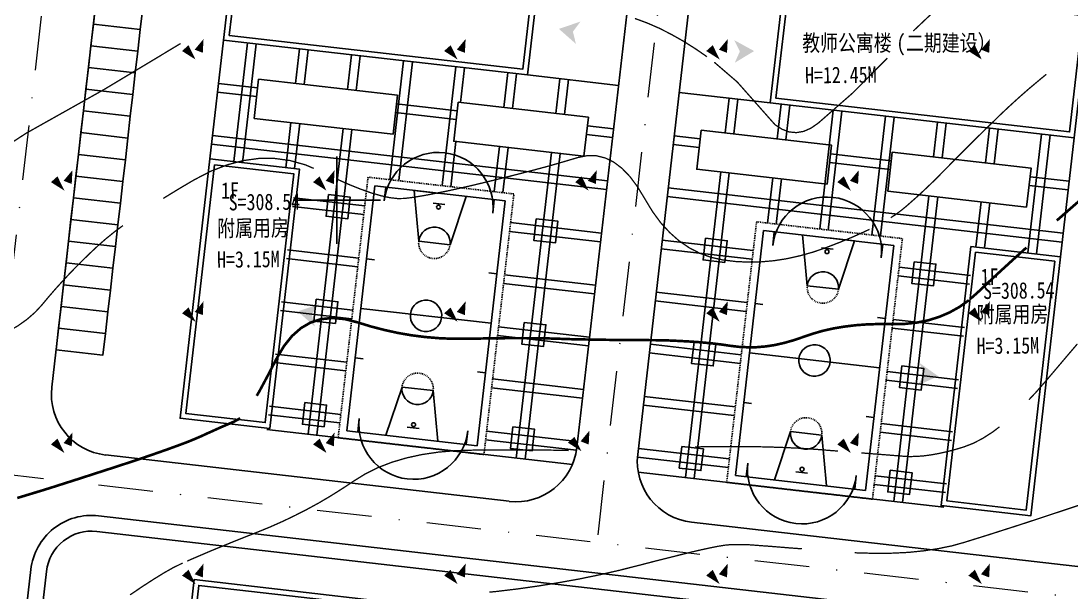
# Model space of a CAD drawing. Extents: x 496261 to 1768172, y 3738341 to 4579341.
# Drawn here: x 496763.9 to 496884, y 4379355.1 to 4379420.5 of the extents above; entities that cross this region are included whole.
import ezdxf

# ---------------------------------------------------------------- set-up
doc = ezdxf.new("R2010")
doc.units = 0
doc.header["$MEASUREMENT"] = 0
doc.linetypes.add('DASHDOT2', pattern=[0.5, 0.25, -0.125, 0, -0.125])
doc.linetypes.add('DASHED', pattern=[1.2, 0.8, -0.4])
doc.layers.get('0').update_dxf_attribs({"color": 8, "linetype": 'CONTINUOUS'})
for name, color, linetype in [('0-road', 33, 'CONTINUOUS'), ('2222', 7, 'CONTINUOUS'), ('DGX', 8, 'CONTINUOUS'), ('DMTZ', 8, 'CONTINUOUS'), ('pl-pudi01', 25, 'CONTINUOUS'), ('PUB_DIM', 3, 'CONTINUOUS'), ('PUB_TEXT', 7, 'CONTINUOUS'), ('TK', 8, 'CONTINUOUS'), ('WALL', 2, 'CONTINUOUS'), ('体育块', 117, 'CONTINUOUS'), ('停车位', 8, 'CONTINUOUS'), ('建筑轮廓', 2, 'CONTINUOUS'), ('车行道', 5, 'CONTINUOUS')]:
    doc.layers.add(name, color=color, linetype=linetype)
doc.layers.add('道路红线', color=1, linetype='CONTINUOUS', lineweight=0)
doc.styles.add('HT', font='simhei.ttf', dxfattribs={"width": 0.8})

# ---------------------------------------------------------------- blocks, each defined once
blk = doc.blocks.new('gc090')
for points in [[(1.07, 1.45, 0, 1, 0), (0.52, 0.05, 1, 1, 0)], [(-1.02, 0.41, 1, 0, 0), (0.15, -0.9, 0, 0, 0)]]:
    blk.add_lwpolyline(points, format="xyseb")
blk = doc.blocks.new('RTTTT')
at = {"layer": 'WALL', "ltscale": 10}
for points in [[(3779289, -5828479), (3756789, -5828479), (3756789, -5859079), (3779889, -5859079), (3779889, -5844079)], [(3824289, -5828479), (3847389, -5828479), (3847389, -5859079), (3824289, -5859079), (3824289, -5844079)], [(3779289, -5829079), (3757389, -5829079), (3757389, -5858479), (3779289, -5858479), (3779289, -5844079)], [(3824289, -5829079), (3846789, -5829079), (3846789, -5858479), (3824889, -5858479), (3824889, -5844079)]]:
    blk.add_lwpolyline(points, dxfattribs=at)
for points in [[(3779289, -5828479), (3824889, -5828479), (3824889, -5844079), (3779289, -5844079)], [(3779889, -5829079), (3824289, -5829079), (3824289, -5843479), (3779889, -5843479)]]:
    blk.add_lwpolyline(points, close=True, dxfattribs=at)
at = {"layer": 'WALL', "color": 6, "ltscale": 10}
blk.add_lwpolyline([(3794289, -5844079), (3794289, -5845379), (3809889, -5845379), (3809889, -5844079)], dxfattribs=at)
blk = doc.blocks.new('SSS')
at = {"layer": '体育块', "color": 8, "linetype": 'DASHED'}
for p, q in [((4171692, -5454047), (4167957, -5483814)), ((4188361, -5456139), (4171692, -5454047)), ((4184626, -5485905), (4188361, -5456139)), ((4184626, -5485905), (4167957, -5483814)), ((4167957, -5483814), (4184626, -5485905))]:
    blk.add_line(p, q, dxfattribs=at)
at = {"layer": '体育块', "color": 8, "linetype": 'ByBlock'}
for p, q in [((4172473, -5455052), (4168962, -5483033)), ((4187356, -5456920), (4172473, -5455052)), ((4179095, -5457092), (4180435, -5457260)), ((4183845, -5484900), (4187356, -5456920)), ((4180991, -5461866), (4177419, -5461417)), ((4172320, -5463499), (4171427, -5463387)), ((4186310, -5465254), (4185417, -5465142)), ((4185601, -5470910), (4170717, -5469042)), ((4170008, -5474698), (4170901, -5474810)), ((4183998, -5476453), (4184891, -5476565)), ((4178899, -5478535), (4175327, -5478087)), ((4168962, -5483033), (4183845, -5484900)), ((4175883, -5482692), (4177223, -5482860))]:
    blk.add_line(p, q, dxfattribs=at)
at = {"layer": '体育块', "color": 8}
for p, q in [((4173517, -5456770), (4173713, -5455208)), ((4179914, -5455986), (4176938, -5455612)), ((4176938, -5455612), (4177419, -5461417)), ((4182891, -5456359), (4180991, -5461866)), ((4185920, -5458327), (4186116, -5456764)), ((4173427, -5483593), (4175327, -5478087)), ((4179380, -5484340), (4178899, -5478535)), ((4170398, -5481625), (4170202, -5483188)), ((4182801, -5483182), (4182605, -5484745))]:
    blk.add_line(p, q, dxfattribs=at)
at = {"layer": '体育块', "color": 8, "linetype": 'ByBlock'}
for centre in [(4179718, -5457549), (4176600, -5482404)]:
    blk.add_circle(centre, 225, dxfattribs=at)
at = {"layer": '体育块', "color": 8}
for centre, start, end in [((4179718, -5457549), 172.84804, 352.84804), ((4176600, -5482404), 352.84804, 172.84804)]:
    blk.add_arc(centre, 6250, start, end, dxfattribs=at)
at = {"layer": '体育块', "color": 8, "linetype": 'DASHED'}
for centre, start, end in [((4179205, -5461641), 352.84804, 172.84804), ((4177113, -5478311), 172.84804, 352.84804)]:
    blk.add_arc(centre, 1800, start, end, dxfattribs=at)
at = {"layer": '体育块', "color": 8, "linetype": 'ByBlock'}
for centre, start, end in [((4179205, -5461641), 172.84804, 352.84804), ((4178159, -5469976), 82.84804, 262.84804), ((4178159, -5469976), 262.84804, 82.84804), ((4177113, -5478311), 352.84804, 172.84804)]:
    blk.add_arc(centre, 1800, start, end, dxfattribs=at)

msp = doc.modelspace()

# ---------------------------------------------------------------- hatches: boundary and pattern name
at = {"layer": 'PUB_DIM'}
for points in [[(496827.03, 4379419.28), (496827.89, 4379420.43), (496825.42, 4379419.6), (496827.37, 4379417.88)], [(496846.14, 4379417.03), (496845.55, 4379415.72), (496847.77, 4379417.06), (496845.49, 4379418.31)], [(496797.13, 4379386.95), (496797.99, 4379388.11), (496795.53, 4379387.28), (496797.48, 4379385.56)], [(496867.2, 4379380.03), (496866.47, 4379378.8), (496868.83, 4379379.88), (496866.71, 4379381.38)]]:
    msp.add_hatch(color=256, dxfattribs=at).paths.add_polyline_path(points)

# ---------------------------------------------------------------- linework, layer by layer
at = {"elevation": 1400.7}
for points in [[(496785.48, 4379404.72), (496787.04, 4379418.32)], [(496790.54, 4379409.36), (496791.05, 4379413.83), (496806.95, 4379412.01), (496806.44, 4379407.54), (496790.54, 4379409.36)], [(496828.81, 4379409.5), (496828.29, 4379405.03), (496813.39, 4379406.74), (496813.9, 4379411.21), (496828.81, 4379409.5)], [(496841.72, 4379408.02), (496841.21, 4379403.55), (496856.11, 4379401.84), (496856.62, 4379406.31), (496841.72, 4379408.02)], [(496884.4, 4379407.14), (496882.84, 4379393.54)], [(496878.96, 4379399.21), (496879.47, 4379403.68), (496863.58, 4379405.51), (496863.06, 4379401.04), (496878.96, 4379399.21)], [(496791.99, 4379373.78), (496826.97, 4379369.76)], [(496869.48, 4379364.88), (496834.5, 4379368.89)]]:
    msp.add_lwpolyline(points, dxfattribs=at)
at = {"color": 2, "elevation": 1393.21}
for points in [[(496785.48, 4379404.72), (496795.75, 4379403.54), (496792.35, 4379373.9), (496782.07, 4379375.07)], [(496786.01, 4379404.06), (496795.09, 4379403.01), (496791.82, 4379374.56), (496782.74, 4379375.6)], [(496872.57, 4379394.72), (496882.84, 4379393.54), (496879.43, 4379363.9), (496869.16, 4379365.08)], [(496873.09, 4379394.06), (496882.17, 4379393.02), (496878.91, 4379364.56), (496869.83, 4379365.6)]]:
    msp.add_lwpolyline(points, close=True, dxfattribs=at)
at = {"layer": '0-road', "color": 8, "linetype": 'Continuous', "ltscale": 5}
for points, elevation in [([(496789.77, 4379418.01), (496788.21, 4379404.41)], -2002.18), ([(496790.77, 4379417.89), (496789.2, 4379404.29)], -2002.18), ([(496795.73, 4379417.32), (496795.28, 4379413.35)], -2002.18), ([(496796.73, 4379417.21), (496796.27, 4379413.23)], -2002.16), ([(496801.69, 4379416.64), (496801.24, 4379412.66)], -2002.18), ([(496802.23, 4379412.55), (496802.69, 4379416.52)], 27732.31), ([(496807.65, 4379415.95), (496806.09, 4379402.35)], -2002.18), ([(496807.09, 4379402.24), (496808.65, 4379415.84)], 7315.04), ([(496813.62, 4379415.27), (496812.05, 4379401.67)], -2002.18), ([(496814.15, 4379411.18), (496814.61, 4379415.16)], 7315.04), ([(496819.58, 4379414.59), (496819.12, 4379410.61)], -2002.18), ([(496820.11, 4379410.5), (496820.57, 4379414.47)], 5484.16), ([(496825.54, 4379413.9), (496825.08, 4379409.93)], -2002.18), ([(496786.47, 4379413.35), (496790.94, 4379412.84)], 1400.7), ([(496826.07, 4379409.81), (496826.53, 4379413.79)], 5484.16), ([(496790.83, 4379411.85), (496786.35, 4379412.36)], 1400.7), ([(496844.45, 4379407.7), (496844.91, 4379411.68)], 5484.16), ([(496845.9, 4379411.56), (496845.45, 4379407.59)], -2002.18), ([(496806.83, 4379411.02), (496813.79, 4379410.22)], 1400.7), ([(496850.41, 4379407.02), (496850.87, 4379410.99)], 5484.16), ([(496851.86, 4379410.88), (496851.41, 4379406.91)], -2002.18), ([(496855.27, 4379396.71), (496856.83, 4379410.31)], 7315.04), ([(496813.68, 4379409.22), (496806.72, 4379410.02)], 1400.7), ([(496857.82, 4379410.19), (496856.26, 4379396.59)], -2002.18), ([(496861.23, 4379396.02), (496862.79, 4379409.62)], 7315.04), ([(496863.78, 4379409.51), (496862.22, 4379395.91)], -2002.18), ([(496794.76, 4379408.88), (496794.17, 4379403.72)], -2002.18), ([(496795.76, 4379408.76), (496795.16, 4379403.61)], -2002.16), ([(496800.72, 4379408.19), (496796.71, 4379373.23)], -2002.18), ([(496797.7, 4379373.12), (496801.72, 4379408.08)], 27732.31), ([(496828.69, 4379408.51), (496831.67, 4379408.16)], 1400.7), ([(496868.29, 4379404.97), (496868.75, 4379408.94)], 27732.31), ([(496869.74, 4379408.83), (496869.29, 4379404.85)], -2002.18), ([(496874.71, 4379408.26), (496874.26, 4379404.28)], -2002.16), ([(496875.71, 4379408.14), (496875.25, 4379404.17)], -2002.18), ([(496785.78, 4379407.39), (496830.99, 4379402.2)], 1400.7), ([(496813.05, 4379401.55), (496813.64, 4379406.71)], 7315.04), ([(496831.56, 4379407.17), (496828.58, 4379407.51)], 1400.7), ([(496838.63, 4379407.37), (496841.61, 4379407.02)], 1400.7), ([(496880.67, 4379407.57), (496879.11, 4379393.97)], -2002.18), ([(496881.67, 4379407.46), (496880.1, 4379393.86)], -2002.18), ([(496830.87, 4379401.21), (496785.67, 4379406.4)], 1400.7), ([(496818.61, 4379406.14), (496818.01, 4379400.98)], -2002.18), ([(496819.01, 4379400.87), (496819.6, 4379406.03)], 5484.16), ([(496824.57, 4379405.46), (496820.55, 4379370.5)], -2002.18), ([(496841.49, 4379406.03), (496838.51, 4379406.37)], 1400.7), ([(496821.55, 4379370.38), (496825.56, 4379405.34)], 5484.16), ([(496863.35, 4379403.52), (496856.39, 4379404.32)], 1400.7), ([(496856.51, 4379405.31), (496863.46, 4379404.51)], 1400.7), ([(496839.92, 4379368.27), (496843.94, 4379403.23)], 5484.16), ([(496844.93, 4379403.12), (496840.92, 4379368.16)], -2002.18), ([(496849.31, 4379397.39), (496849.9, 4379402.55)], 5484.16), ([(496850.89, 4379402.43), (496850.3, 4379397.28)], -2002.18), ([(496879.36, 4379402.69), (496883.83, 4379402.18)], 1400.7), ([(496837.94, 4379401.4), (496883.14, 4379396.22)], 1400.7), ([(496883.72, 4379401.18), (496879.24, 4379401.7)], 1400.7), ([(496795.03, 4379400.29), (496803.2, 4379399.35)], 1400.7), ([(496883.03, 4379395.22), (496837.83, 4379400.41)], 1400.7), ([(496863.77, 4379365.54), (496867.78, 4379400.5)], 27732.31), ([(496868.78, 4379400.38), (496864.76, 4379365.42)], -2002.18), ([(496873.74, 4379399.81), (496873.15, 4379394.66)], -2002.16), ([(496874.74, 4379399.7), (496874.14, 4379394.54)], -2002.18), ([(496803.09, 4379398.36), (496794.92, 4379399.3)], 1400.7), ([(496819.89, 4379397.44), (496830.3, 4379396.24)], 1400.7), ([(496830.19, 4379395.25), (496819.78, 4379396.44)], 1400.7), ([(496837.26, 4379395.44), (496847.67, 4379394.25)], 1400.7), ([(496794.35, 4379394.33), (496802.52, 4379393.39)], 1400.7), ([(496847.55, 4379393.26), (496837.14, 4379394.45)], 1400.7), ([(496802.4, 4379392.4), (496794.24, 4379393.34)], 1400.7), ([(496864.36, 4379392.33), (496872.53, 4379391.4)], 1400.7), ([(496819.21, 4379391.48), (496829.62, 4379390.28)], 1400.7), ([(496872.41, 4379390.4), (496864.25, 4379391.34)], 1400.7), ([(496829.5, 4379389.29), (496819.09, 4379390.48)], 1400.7), ([(496836.57, 4379389.48), (496846.98, 4379388.29)], 1400.7), ([(496793.67, 4379388.37), (496801.83, 4379387.43)], 1400.7), ([(496846.87, 4379387.29), (496836.46, 4379388.49)], 1400.7), ([(496801.72, 4379386.44), (496793.55, 4379387.38)], 1400.7), ([(496863.68, 4379386.37), (496871.84, 4379385.43)], 1400.7), ([(496818.52, 4379385.52), (496828.93, 4379384.32)], 1400.7), ([(496871.73, 4379384.44), (496863.56, 4379385.38)], 1400.7), ([(496828.82, 4379383.33), (496818.41, 4379384.52)], 1400.7), ([(496835.89, 4379383.52), (496846.3, 4379382.33)], 1400.7), ([(496801.03, 4379380.48), (496792.87, 4379381.42)], 1400.7), ([(496792.98, 4379382.41), (496801.15, 4379381.47)], 1400.7), ([(496846.19, 4379381.33), (496835.77, 4379382.53)], 1400.7), ([(496862.99, 4379380.41), (496871.16, 4379379.47)], 1400.7), ([(496817.84, 4379379.56), (496828.25, 4379378.36)], 1400.7), ([(496871.04, 4379378.48), (496862.88, 4379379.42)], 1400.7), ([(496828.14, 4379377.37), (496817.72, 4379378.56)], 1400.7), ([(496835.2, 4379377.56), (496845.62, 4379376.37)], 1400.7), ([(496800.35, 4379374.52), (496792.18, 4379375.45)], 1400.7), ([(496792.3, 4379376.45), (496800.46, 4379375.51)], 1400.7), ([(496845.5, 4379375.37), (496835.09, 4379376.57)], 1400.7), ([(496862.31, 4379374.45), (496870.47, 4379373.51)], 1400.7), ([(496817.15, 4379373.59), (496827.57, 4379372.4)], 1400.7), ([(496870.36, 4379372.52), (496862.19, 4379373.46)], 1400.7), ([(496827.44, 4379371.41), (496817.04, 4379372.6)], 1400.7), ([(496844.82, 4379369.41), (496834.41, 4379370.61)], 1400.7), ([(496834.52, 4379371.6), (496844.93, 4379370.41)], 1400.7), ([(496861.62, 4379368.49), (496869.79, 4379367.55)], 1400.7), ([(496869.67, 4379366.56), (496861.51, 4379367.5)], 1400.7)]:
    msp.add_lwpolyline(points, dxfattribs=dict(at, elevation=elevation))
at = {"layer": '2222', "color": 8, "flags": 128}
for points in [[(496799.05, 4379400.64), (496801.53, 4379400.35), (496801.25, 4379397.87), (496798.77, 4379398.16)], [(496822.83, 4379397.88), (496825.31, 4379397.6), (496825.03, 4379395.11), (496822.54, 4379395.4)], [(496842.21, 4379395.66), (496844.7, 4379395.37), (496844.41, 4379392.89), (496841.93, 4379393.18)], [(496866.08, 4379392.97), (496868.57, 4379392.69), (496868.28, 4379390.2), (496865.8, 4379390.49)], [(496797.65, 4379388.67), (496800.13, 4379388.38), (496799.85, 4379385.9), (496797.36, 4379386.18)], [(496821.46, 4379386.03), (496823.94, 4379385.75), (496823.66, 4379383.26), (496821.18, 4379383.55)], [(496840.89, 4379383.82), (496843.37, 4379383.53), (496843.09, 4379381.05), (496840.6, 4379381.33)], [(496864.69, 4379381.06), (496867.18, 4379380.77), (496866.89, 4379378.29), (496864.41, 4379378.57)], [(496796.35, 4379376.86), (496798.84, 4379376.57), (496798.55, 4379374.09), (496796.07, 4379374.37)], [(496820.16, 4379374.09), (496822.64, 4379373.81), (496822.36, 4379371.33), (496819.87, 4379371.61)], [(496839.48, 4379371.85), (496841.96, 4379371.56), (496841.68, 4379369.08), (496839.19, 4379369.37)], [(496863.35, 4379369.11), (496865.84, 4379368.83), (496865.55, 4379366.34), (496863.07, 4379366.63)]]:
    msp.add_lwpolyline(points, close=True, dxfattribs=at)
at = {"layer": 'DGX', "color": 8, "linetype": 'Continuous'}
for points, const_width, elevation in [([(496865.98, 4379419.35), (496870.27, 4379423.41), (496879.65, 4379430.86), (496881.28, 4379432.5), (496882.68, 4379434.37)], 0.15, 1408.5), ([(496834.12, 4379420.79), (496835.48, 4379420.29), (496836.87, 4379419.69), (496838.27, 4379418.98), (496839.69, 4379418.18), (496841.07, 4379417.31), (496842.36, 4379416.42)], 0.15, 1408.5), ([(496756.82, 4379402.37), (496761.09, 4379405.48), (496764.48, 4379407.68), (496773.43, 4379412.7), (496782.12, 4379417.92)], 0.15, 1408.5), ([(496843.21, 4379415.78), (496845.83, 4379413.53), (496850.15, 4379408.65), (496850.96, 4379408.12), (496851.78, 4379407.81), (496852.6, 4379407.73), (496853.43, 4379407.87), (496854.27, 4379408.24), (496855.12, 4379408.83), (496859.04, 4379412.26), (496863.02, 4379416.25)], 0.15, 1408.5), ([(496863.41, 4379398), (496864.02, 4379398.4), (496864.66, 4379398.88), (496865.24, 4379399.36), (496865.82, 4379399.87), (496866.42, 4379400.4), (496867.03, 4379400.96), (496867.64, 4379401.54), (496868.27, 4379402.14), (496868.9, 4379402.77), (496869.54, 4379403.42), (496870.21, 4379404.1), (496870.91, 4379404.81), (496871.65, 4379405.55), (496872.43, 4379406.33), (496873.25, 4379407.14), (496874.1, 4379407.98), (496875, 4379408.85), (496875.93, 4379409.76), (496876.94, 4379410.71), (496878.06, 4379411.73), (496879.28, 4379412.8), (496880.62, 4379413.92), (496881.21, 4379414.4)], 0.15, 1408), ([(496780.14, 4379400.2), (496780.15, 4379400.21), (496781.86, 4379401.26), (496783.69, 4379402.34), (496785.57, 4379403.31), (496787.44, 4379404.04), (496789.27, 4379404.53), (496791.09, 4379404.78), (496792.88, 4379404.78), (496794.65, 4379404.54), (496796.39, 4379404.05), (496797.36, 4379403.64)], 0.15, 1408), ([(496800.05, 4379402.4), (496801.28, 4379401.85), (496802.67, 4379401.29), (496803.93, 4379400.84), (496805.07, 4379400.51), (496806.08, 4379400.29), (496806.96, 4379400.19), (496807.71, 4379400.2), (496808.46, 4379400.29), (496809.32, 4379400.42), (496810.29, 4379400.59), (496811.38, 4379400.8), (496812.58, 4379401.04), (496813.89, 4379401.33), (496815.32, 4379401.65), (496816.86, 4379402.02), (496818.42, 4379402.4), (496819.92, 4379402.77), (496821.36, 4379403.14), (496822.73, 4379403.5), (496824.04, 4379403.85), (496825.29, 4379404.2), (496826.47, 4379404.55), (496827.59, 4379404.88), (496828.66, 4379405.1), (496829.7, 4379405.09), (496830.71, 4379404.84), (496831.69, 4379404.37), (496832.63, 4379403.66), (496833.54, 4379402.72), (496834.42, 4379401.54), (496835.27, 4379400.14), (496836.14, 4379398.7), (496837.08, 4379397.42), (496838.1, 4379396.31), (496839.18, 4379395.35), (496840.34, 4379394.56), (496841.56, 4379393.93), (496842.86, 4379393.46), (496844.24, 4379393.16), (496845.65, 4379392.99), (496847.09, 4379392.92), (496848.54, 4379392.95), (496850.02, 4379393.08), (496851.51, 4379393.31), (496853.03, 4379393.65), (496854.56, 4379394.08), (496856.11, 4379394.62), (496857.61, 4379395.2), (496858.99, 4379395.77), (496860.24, 4379396.33), (496860.97, 4379396.67)], 0.15, 1408), ([(496882.41, 4379397.68), (496883.19, 4379398.36), (496885.1, 4379400.03), (496886.94, 4379401.64), (496887.36, 4379402.01)], 0.3, 1407.5), ([(496757.23, 4379383.13), (496758.09, 4379383.34), (496759.63, 4379383.82), (496761.04, 4379384.36), (496762.33, 4379384.96), (496763.5, 4379385.63), (496764.54, 4379386.37), (496765.46, 4379387.17), (496766.26, 4379388.03), (496767, 4379388.92), (496767.76, 4379389.8), (496768.54, 4379390.66), (496769.33, 4379391.51), (496770.14, 4379392.35), (496770.96, 4379393.17), (496771.8, 4379393.98), (496772.65, 4379394.78), (496773.58, 4379395.59), (496774.63, 4379396.44), (496775.53, 4379397.1)], 0.15, 1408), ([(496872.54, 4379388.73), (496873.33, 4379389.43), (496874.37, 4379390.41), (496875.53, 4379391.49), (496876.82, 4379392.67), (496878.23, 4379393.95), (496878.93, 4379394.58)], 0.3, 1407.5), ([(496790.84, 4379377.63), (496791.12, 4379378.11), (496791.71, 4379379.2), (496792.38, 4379380.47), (496793.13, 4379381.92), (496793.96, 4379383.32), (496794.88, 4379384.47), (496795.9, 4379385.37), (496797, 4379386.01), (496798.21, 4379386.4), (496799.5, 4379386.53), (496800.89, 4379386.41), (496802.38, 4379386.03), (496803.91, 4379385.56), (496805.45, 4379385.16), (496807, 4379384.82), (496808.56, 4379384.55), (496810.13, 4379384.35), (496811.7, 4379384.22), (496813.28, 4379384.15), (496814.87, 4379384.15), (496816.43, 4379384.18), (496817.91, 4379384.21), (496819.32, 4379384.22), (496820.66, 4379384.22), (496821.92, 4379384.22), (496823.12, 4379384.21), (496824.23, 4379384.19), (496825.28, 4379384.16), (496826.32, 4379384.12), (496827.41, 4379384.09), (496828.56, 4379384.07), (496829.77, 4379384.05), (496831.04, 4379384.03), (496832.36, 4379384.02), (496833.74, 4379384.01), (496835.17, 4379384), (496836.61, 4379383.99), (496837.98, 4379383.96), (496839.3, 4379383.9), (496840.56, 4379383.83), (496841.77, 4379383.74), (496842.91, 4379383.63), (496844, 4379383.5), (496845.03, 4379383.35), (496846.03, 4379383.23), (496847.05, 4379383.18), (496848.07, 4379383.19), (496849.11, 4379383.28), (496850.15, 4379383.44), (496851.21, 4379383.68), (496852.28, 4379383.98), (496853.36, 4379384.35), (496854.47, 4379384.73), (496855.62, 4379385.06), (496856.82, 4379385.33), (496858.07, 4379385.54), (496859.37, 4379385.7), (496860.72, 4379385.8), (496862.12, 4379385.84), (496863.56, 4379385.83), (496864.99, 4379385.85), (496866.37, 4379386), (496867.68, 4379386.26), (496868.93, 4379386.65), (496870.13, 4379387.16), (496871.26, 4379387.79), (496872.33, 4379388.55), (496872.36, 4379388.58)], 0.3, 1407.5), ([(496879.22, 4379377.18), (496879.97, 4379377.97), (496881.31, 4379379.5), (496882.6, 4379381.02), (496883.75, 4379382.38), (496884.77, 4379383.57)], 0.15, 1407), ([(496763.43, 4379365.94), (496764.19, 4379366.17), (496765.11, 4379366.45), (496766.2, 4379366.78), (496767.45, 4379367.17), (496768.86, 4379367.62), (496770.43, 4379368.12), (496772.16, 4379368.68), (496774.05, 4379369.29), (496775.95, 4379369.91), (496777.67, 4379370.48), (496779.24, 4379371.02), (496780.64, 4379371.51), (496781.87, 4379371.96), (496782.94, 4379372.36), (496783.84, 4379372.73), (496784.58, 4379373.05), (496785.2, 4379373.34), (496785.77, 4379373.59), (496786.27, 4379373.82), (496786.71, 4379374.02), (496787.09, 4379374.18), (496787.41, 4379374.32), (496787.66, 4379374.43), (496787.86, 4379374.51), (496788.02, 4379374.58), (496788.19, 4379374.65), (496788.36, 4379374.74), (496788.54, 4379374.83), (496788.71, 4379374.93), (496788.89, 4379375.04), (496788.94, 4379375.07)], 0.3, 1407.5), ([(496860.05, 4379371.1), (496861.12, 4379371.01), (496862.29, 4379370.92), (496863.32, 4379370.84), (496864.21, 4379370.77), (496864.95, 4379370.71), (496865.65, 4379370.68), (496866.4, 4379370.7), (496867.18, 4379370.76), (496868.01, 4379370.87), (496868.89, 4379371.03), (496869.8, 4379371.23), (496870.77, 4379371.48), (496871.77, 4379371.78), (496872.81, 4379372.18), (496873.9, 4379372.74), (496875.03, 4379373.46), (496875.85, 4379374.08)], 0.15, 1407), ([(496841.02, 4379371.78), (496842.83, 4379371.82), (496845.07, 4379371.83), (496847.22, 4379371.82), (496849.3, 4379371.78), (496851.3, 4379371.71), (496853.22, 4379371.62), (496855.05, 4379371.49), (496856.78, 4379371.35), (496857.36, 4379371.31)], 0.15, 1407), ([(496782.89, 4379358.73), (496783.74, 4379359.1), (496784.72, 4379359.52), (496785.78, 4379359.97), (496786.94, 4379360.44), (496788.18, 4379360.95), (496789.51, 4379361.48), (496790.93, 4379362.04), (496792.38, 4379362.63), (496793.82, 4379363.27), (496795.22, 4379363.94), (496796.61, 4379364.65), (496797.97, 4379365.39), (496799.31, 4379366.18), (496800.63, 4379367.01), (496801.93, 4379367.87), (496803.27, 4379368.7), (496804.72, 4379369.42), (496806.28, 4379370.02), (496807.96, 4379370.52), (496809.75, 4379370.91), (496811.65, 4379371.19), (496813.67, 4379371.36), (496815.79, 4379371.42), (496817.86, 4379371.42), (496819.71, 4379371.43), (496821.33, 4379371.43), (496822.72, 4379371.42), (496823.89, 4379371.42), (496824.83, 4379371.41), (496825.55, 4379371.4), (496826.04, 4379371.39), (496826.41, 4379371.38), (496826.54, 4379371.37)], 0.15, 1407), ([(496859.28, 4379359.68), (496859.61, 4379359.66), (496861.65, 4379359.61), (496863.59, 4379359.63), (496865.44, 4379359.72), (496867.19, 4379359.9), (496868.85, 4379360.15), (496870.41, 4379360.47), (496871.87, 4379360.88), (496873.28, 4379361.32), (496874.66, 4379361.75), (496876.03, 4379362.19), (496877.38, 4379362.62), (496878.71, 4379363.05), (496880.02, 4379363.48), (496881.32, 4379363.91), (496882.59, 4379364.33), (496883.8, 4379364.73), (496884.88, 4379365.09)], 0.15, 1406.5), ([(496817.46, 4379355.17), (496818.28, 4379355.25), (496820.7, 4379355.54), (496823.09, 4379355.88), (496825.44, 4379356.26), (496827.76, 4379356.68), (496830.05, 4379357.15), (496832.3, 4379357.66), (496834.52, 4379358.22), (496836.6, 4379358.76), (496838.47, 4379359.23), (496840.1, 4379359.64), (496841.51, 4379359.97), (496842.7, 4379360.23), (496843.66, 4379360.42), (496844.4, 4379360.54), (496844.91, 4379360.59), (496845.3, 4379360.6), (496845.68, 4379360.61), (496846.04, 4379360.62), (496846.39, 4379360.61), (496846.72, 4379360.61), (496847.03, 4379360.6), (496847.33, 4379360.58), (496847.61, 4379360.56), (496848.01, 4379360.53), (496848.64, 4379360.48), (496849.52, 4379360.42), (496850.63, 4379360.33), (496851.98, 4379360.22), (496853.23, 4379360.13)], 0.15, 1406.5), ([(496776.34, 4379354.86), (496777.79, 4379355.84), (496779.09, 4379356.68), (496780.23, 4379357.38), (496781.22, 4379357.94), (496782.05, 4379358.35), (496782.36, 4379358.5)], 0.15, 1407)]:
    msp.add_lwpolyline(points, dxfattribs=dict(at, const_width=const_width, elevation=elevation))
at = {"layer": 'pl-pudi01'}
for p, q in [((496821.83, 4379414.33, 1400.7), (496832.24, 4379413.13, 1400.7)), ((496849.61, 4379411.14, 1400.7), (496839.2, 4379412.33, 1400.7))]:
    msp.add_line(p, q, dxfattribs=at)
at = {"layer": 'TK', "color": 8, "linetype": 'Continuous'}
for p, q in [((496800, 4379395), (496800, 4379405)), ((496795, 4379400), (496805, 4379400))]:
    msp.add_line(p, q, dxfattribs=at)
at = {"layer": '停车位', "color": 8, "elevation": 1400.7}
for points in [[(496777.8, 4379422.01), (496772.43, 4379422.63), (496772.15, 4379420.15), (496777.51, 4379419.53)], [(496777.51, 4379419.53), (496772.15, 4379420.15), (496771.86, 4379417.66), (496777.23, 4379417.05)], [(496777.51, 4379419.53), (496772.15, 4379420.15), (496771.86, 4379417.66), (496777.23, 4379417.05)], [(496777.23, 4379417.05), (496771.86, 4379417.66), (496771.58, 4379415.18), (496776.94, 4379414.56)], [(496776.94, 4379414.56), (496771.58, 4379415.18), (496771.29, 4379412.7), (496776.66, 4379412.08)], [(496776.66, 4379412.08), (496771.29, 4379412.7), (496771.01, 4379410.21), (496776.37, 4379409.6)], [(496776.37, 4379409.6), (496771.01, 4379410.21), (496770.72, 4379407.73), (496776.09, 4379407.11)], [(496776.09, 4379407.11), (496770.72, 4379407.73), (496770.44, 4379405.24), (496775.8, 4379404.63)], [(496776.09, 4379407.11), (496770.72, 4379407.73), (496770.44, 4379405.24), (496775.8, 4379404.63)], [(496775.8, 4379404.63), (496770.44, 4379405.24), (496770.15, 4379402.76), (496775.52, 4379402.14)], [(496775.52, 4379402.14), (496770.15, 4379402.76), (496769.87, 4379400.28), (496775.23, 4379399.66)], [(496775.23, 4379399.66), (496769.87, 4379400.28), (496769.58, 4379397.79), (496774.95, 4379397.18)], [(496774.95, 4379397.18), (496769.58, 4379397.79), (496769.3, 4379395.31), (496774.66, 4379394.69)], [(496774.66, 4379394.69), (496769.3, 4379395.31), (496769.01, 4379392.83), (496774.38, 4379392.21)], [(496774.66, 4379394.69), (496769.3, 4379395.31), (496769.01, 4379392.83), (496774.38, 4379392.21)], [(496774.38, 4379392.21), (496769.01, 4379392.83), (496768.73, 4379390.34), (496774.09, 4379389.73)], [(496774.09, 4379389.73), (496768.73, 4379390.34), (496768.44, 4379387.86), (496773.81, 4379387.24)], [(496773.81, 4379387.24), (496768.44, 4379387.86), (496768.16, 4379385.37), (496773.52, 4379384.76)], [(496773.81, 4379387.24), (496768.44, 4379387.86), (496768.16, 4379385.37), (496773.52, 4379384.76)], [(496773.52, 4379384.76), (496768.16, 4379385.37), (496767.87, 4379382.89), (496773.24, 4379382.28)]]:
    msp.add_lwpolyline(points, close=True, dxfattribs=at)
at = {"layer": '建筑轮廓', "elevation": 1400.7}
for points in [[(496823.5, 4379428.83), (496788.7, 4379432.83), (496787.87, 4379425.57), (496787.87, 4379425.57), (496787.04, 4379418.32), (496821.83, 4379414.33)], [(496822.83, 4379428.3), (496789.23, 4379432.16), (496788.47, 4379425.5), (496787.7, 4379418.85), (496821.3, 4379414.99)], [(496851.27, 4379425.64), (496886.06, 4379421.65), (496885.23, 4379414.4), (496885.23, 4379414.4), (496884.4, 4379407.14), (496849.61, 4379411.14)], [(496851.8, 4379424.98), (496885.4, 4379421.12), (496884.64, 4379414.46), (496883.87, 4379407.81), (496850.27, 4379411.67)]]:
    msp.add_lwpolyline(points, close=True, dxfattribs=at)
at = {"layer": '车行道', "color": 5}
for p, q in [((496777.29, 4379464.94, 1400.7), (496767.38, 4379378.61, 1400.7)), ((496827.49, 4379371.71, 1400.7), (496837.4, 4379458.04, 1400.7)), ((496844.35, 4379457.24, 1400.7), (496834.44, 4379370.91, 1400.7)), ((496773.54, 4379370.86, 1400.7), (496819.73, 4379365.56, 1400.7)), ((496840.6, 4379363.16, 1400.7), (496886.79, 4379357.86, 1400.7))]:
    msp.add_line(p, q, dxfattribs=at)
at = {"layer": '车行道', "color": 5, "elevation": 1400.7}
msp.add_lwpolyline([(496751.35, 4379238.93), (496764.99, 4379357.75, -0.414214), (496772.74, 4379363.91), (496886, 4379350.9, -0.414214), (496892.15, 4379343.15), (496878.51, 4379224.33)], format="xyb", dxfattribs=at)
at = {"layer": '车行道', "color": 95, "elevation": 1400.7}
msp.add_lwpolyline([(496765.37, 4379345.28), (496766.78, 4379357.55, -0.414214), (496772.53, 4379362.12), (496885.79, 4379349.12, -0.414214), (496890.36, 4379343.36), (496887.63, 4379319.53)], format="xyb", dxfattribs=at)
at = {"layer": '车行道', "color": 5}
for centre, start, end in [((496774.34, 4379377.81, 1400.7), 173.4512, 263.4512), ((496820.53, 4379372.51, 1400.7), 263.4512, 353.4512), ((496841.4, 4379370.12, 1400.7), 173.4512, 263.4512)]:
    msp.add_arc(centre, 7, start, end, dxfattribs=at)
at = {"layer": '道路红线', "linetype": 'DASHDOT2', "ltscale": 25}
msp.add_line((496842.07, 4379468.07, 1400.7), (496829.77, 4379360.88, 1400.7), dxfattribs=at)
at = {"layer": '道路红线', "linetype": 'DASHDOT2', "ltscale": 25, "elevation": 1400.7}
msp.add_lwpolyline([(496745.39, 4379239.61), (496771.73, 4379469.1, -0.414214), (496779.48, 4379475.25), (497145.52, 4379433.23)], format="xyb", dxfattribs=at)
msp.add_lwpolyline([(496760.22, 4379368.87), (496899.31, 4379352.9)], dxfattribs=at)

# ---------------------------------------------------------------- block references
at = {"yscale": 0.001000000163912773, "zscale": 0.001}
for name, p, xscale, rotation in [('SSS', (492574.71, 4384812.47, 1400.7), 0.0009999999734468046, 0.6030955121578271), ('SSS', (502209.53, 4383706.4, 1400.7), -0.001000000092213578, 346.2991786949497), ('RTTTT', (493716.14, 4385575.52, 1400.7), 0.0009999999887152988, 353.4511800755813)]:
    msp.add_blockref(name, p, dxfattribs=dict(at, xscale=xscale, rotation=rotation))
at = {"layer": 'DMTZ', "color": 8, "linetype": 'Continuous'}
for p in [(496783.68, 4379416.99), (496813.68, 4379416.99), (496843.68, 4379416.99), (496873.68, 4379416.99), (496768.68, 4379401.99), (496798.68, 4379401.99), (496828.68, 4379401.99), (496858.68, 4379401.99), (496783.68, 4379386.99), (496813.68, 4379386.99), (496843.68, 4379386.99), (496873.68, 4379386.99), (496768.68, 4379371.99), (496798.68, 4379371.99), (496827.85, 4379372.19), (496858.68, 4379371.99), (496783.68, 4379356.99), (496813.68, 4379356.99), (496843.68, 4379356.99), (496873.68, 4379356.99)]:
    msp.add_blockref('gc090', p, dxfattribs=at)

# ---------------------------------------------------------------- texts
at = {"layer": 'PUB_TEXT', "color": 242, "style": 'HT', "width": 0.8}
for s, height, p in [('教师公寓楼', 1.878, (496853.27, 4379417.05, 1400.7)), ('(', 1.88, (496864.07, 4379417.05, 1400.7)), ('二期建设）', 1.878, (496865.15, 4379417.05, 1400.7))]:
    msp.add_text(s, height=height, dxfattribs=at).set_placement(p)
msp.add_text('H=12.45M', height=1.878, rotation=0.6031, dxfattribs=at).set_placement((496853.61, 4379413.36))
at = {"layer": 'PUB_TEXT', "color": 7, "style": 'HT', "width": 0.8}
for s, p in [('1F', (496786.77, 4379400.16)), ('附属用房', (496786.32, 4379395.84)), ('1F', (496873.7, 4379390.3)), ('附属用房', (496873.25, 4379385.97))]:
    msp.add_text(s, height=1.878, rotation=0.6031, dxfattribs=at).set_placement(p)
at = {"layer": 'PUB_TEXT', "style": 'HT', "width": 0.8}
for s, p in [('S=308.54', (496787.64, 4379398.83)), ('H=3.15M', (496786.31, 4379392.27)), ('S=308.54', (496873.98, 4379388.7)), ('H=3.15M', (496873.24, 4379382.4))]:
    msp.add_text(s, height=1.878, rotation=0.6031, dxfattribs=at).set_placement(p)

doc.saveas('drawing.dxf')
